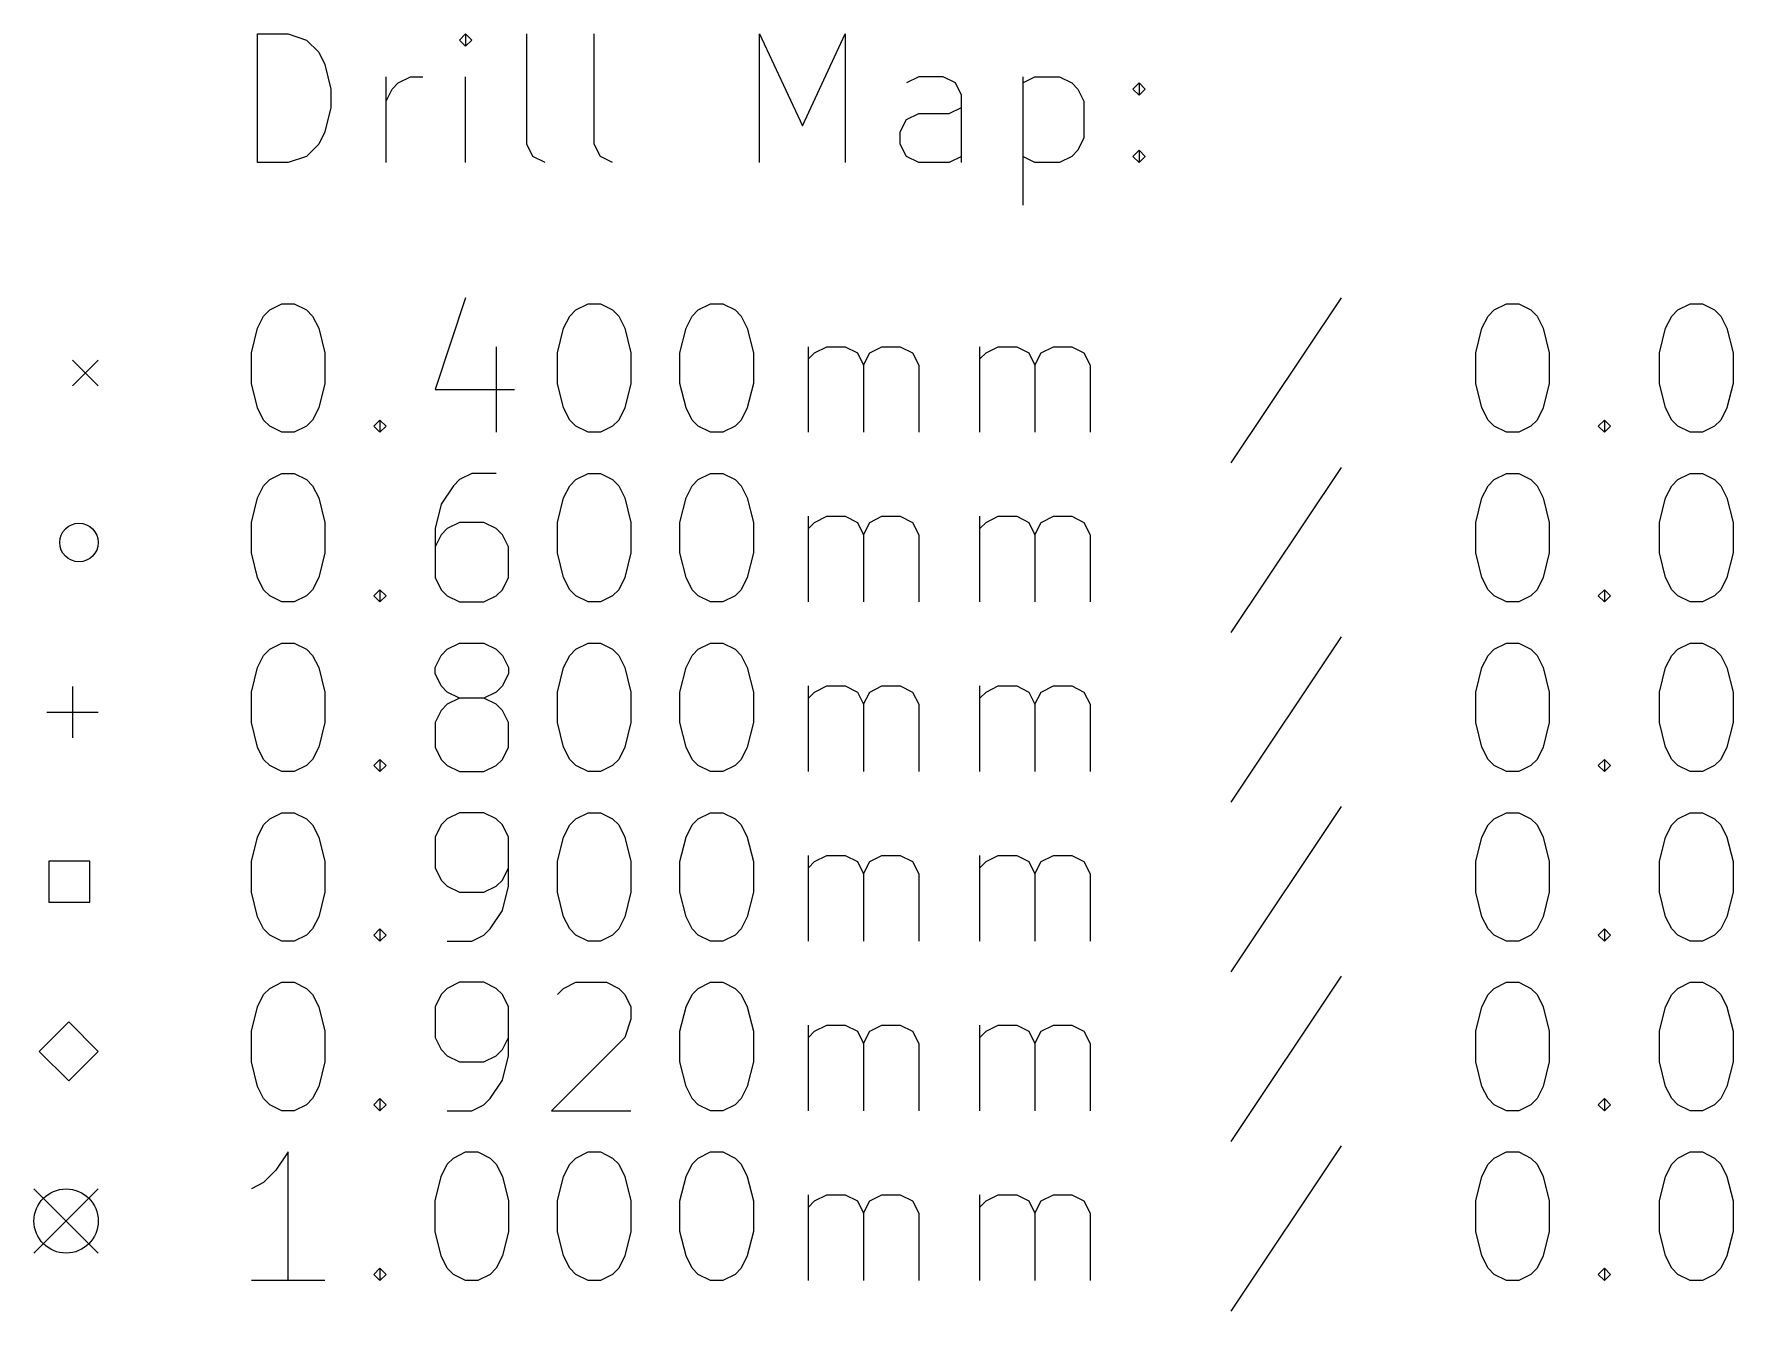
# Model space of a CAD drawing. Extents: x 92 to 190, y -138 to -18.
# Drawn here: x 92.87 to 119.3, y -117.55 to -97.68 of the extents above; entities that cross this region are included whole.
import ezdxf

# ---------------------------------------------------------------- set-up
doc = ezdxf.new("R2010")
doc.units = 0
doc.layers.add('BLACK', color=7, linetype='CONTINUOUS')

msp = doc.modelspace()

# ---------------------------------------------------------------- linework, layer by layer
at = {"layer": 'BLACK', "linetype": 'CONTINUOUS'}
for p, q in [((96.3462, -99.6752), (96.3462, -97.6752)), ((96.3462, -97.6752), (96.8224, -97.6752)), ((96.8224, -97.6752), (97.1081, -97.7705)), ((97.1081, -97.7705), (97.2986, -97.961)), ((99.5843, -97.6752), (99.489, -97.7705)), ((99.489, -97.7705), (99.5843, -97.8657)), ((99.6795, -97.7705), (99.5843, -97.6752)), ((99.5843, -97.6752), (99.5843, -97.8657)), ((99.5843, -97.8657), (99.6795, -97.7705)), ((100.537, -99.3895), (100.537, -97.6752)), ((101.584, -99.3895), (101.584, -97.6752)), ((104.156, -99.6752), (104.156, -97.6752)), ((104.156, -97.6752), (104.822, -99.1038)), ((104.822, -99.1038), (105.489, -97.6752)), ((105.489, -97.6752), (105.489, -99.6752)), ((97.2986, -97.961), (97.3938, -98.1514)), ((97.3938, -98.1514), (97.489, -98.5324)), ((97.489, -98.5324), (97.489, -98.8181)), ((98.3462, -99.6752), (98.3462, -98.3419)), ((98.3462, -98.7229), (98.4414, -98.5324)), ((98.4414, -98.5324), (98.5367, -98.4371)), ((98.5367, -98.4371), (98.7271, -98.3419)), ((98.7271, -98.3419), (98.9176, -98.3419)), ((99.5843, -99.6752), (99.5843, -98.3419)), ((106.632, -98.3419), (106.441, -98.4371)), ((107.013, -98.3419), (106.632, -98.3419)), ((107.203, -98.4371), (107.013, -98.3419)), ((107.299, -98.6276), (107.203, -98.4371)), ((108.251, -98.3419), (108.251, -100.342)), ((108.251, -98.4371), (108.441, -98.3419)), ((108.441, -98.3419), (108.822, -98.3419)), ((108.822, -98.3419), (109.013, -98.4371)), ((109.013, -98.4371), (109.108, -98.5324)), ((109.108, -98.5324), (109.203, -98.7229)), ((109.965, -98.5324), (110.06, -98.4371)), ((110.06, -98.6276), (109.965, -98.5324)), ((110.06, -98.4371), (110.156, -98.5324)), ((110.06, -98.4371), (110.06, -98.6276)), ((110.156, -98.5324), (110.06, -98.6276)), ((97.489, -98.8181), (97.3938, -99.199)), ((107.108, -98.9133), (107.299, -98.8181)), ((107.299, -99.6752), (107.299, -98.6276)), ((109.203, -98.7229), (109.203, -99.2943)), ((106.346, -99.199), (106.441, -99.0086)), ((106.441, -99.0086), (106.632, -98.9133)), ((106.632, -98.9133), (107.108, -98.9133)), ((97.3938, -99.199), (97.2986, -99.3895)), ((106.346, -99.3895), (106.346, -99.199)), ((109.203, -99.2943), (109.108, -99.4848)), ((97.1081, -99.58), (96.8224, -99.6752)), ((97.2986, -99.3895), (97.1081, -99.58)), ((100.632, -99.58), (100.537, -99.3895)), ((100.822, -99.6752), (100.632, -99.58)), ((101.68, -99.58), (101.584, -99.3895)), ((101.87, -99.6752), (101.68, -99.58)), ((106.441, -99.58), (106.346, -99.3895)), ((106.632, -99.6752), (106.441, -99.58)), ((107.299, -99.58), (107.108, -99.6752)), ((108.441, -99.6752), (108.251, -99.58)), ((109.013, -99.58), (108.822, -99.6752)), ((109.108, -99.4848), (109.013, -99.58)), ((109.965, -99.58), (110.06, -99.4848)), ((110.06, -99.6752), (109.965, -99.58)), ((110.06, -99.4848), (110.156, -99.58)), ((110.06, -99.4848), (110.06, -99.6752)), ((110.156, -99.58), (110.06, -99.6752)), ((96.8224, -99.6752), (96.3462, -99.6752)), ((107.108, -99.6752), (106.632, -99.6752)), ((108.822, -99.6752), (108.441, -99.6752)), ((96.4414, -102.066), (96.5367, -101.97)), ((96.5367, -101.97), (96.7271, -101.875)), ((96.7271, -101.875), (96.9176, -101.875)), ((96.9176, -101.875), (97.1081, -101.97)), ((97.1081, -101.97), (97.2033, -102.066)), ((99.5843, -101.78), (99.1081, -103.209)), ((101.203, -102.066), (101.299, -101.97)), ((101.299, -101.97), (101.489, -101.875)), ((101.489, -101.875), (101.68, -101.875)), ((101.68, -101.875), (101.87, -101.97)), ((101.87, -101.97), (101.965, -102.066)), ((103.108, -102.066), (103.203, -101.97)), ((103.203, -101.97), (103.394, -101.875)), ((103.394, -101.875), (103.584, -101.875)), ((103.584, -101.875), (103.775, -101.97)), ((103.775, -101.97), (103.87, -102.066)), ((113.203, -101.78), (111.489, -104.351)), ((115.489, -102.066), (115.584, -101.97)), ((115.584, -101.97), (115.775, -101.875)), ((115.775, -101.875), (115.965, -101.875)), ((115.965, -101.875), (116.156, -101.97)), ((116.156, -101.97), (116.251, -102.066)), ((118.346, -102.066), (118.441, -101.97)), ((118.441, -101.97), (118.632, -101.875)), ((118.632, -101.875), (118.822, -101.875)), ((118.822, -101.875), (119.013, -101.97)), ((119.013, -101.97), (119.108, -102.066)), ((96.251, -102.637), (96.3462, -102.256)), ((96.3462, -102.256), (96.4414, -102.066)), ((97.2033, -102.066), (97.2986, -102.256)), ((97.2986, -102.256), (97.3938, -102.637)), ((101.013, -102.637), (101.108, -102.256)), ((101.108, -102.256), (101.203, -102.066)), ((101.965, -102.066), (102.06, -102.256)), ((102.06, -102.256), (102.156, -102.637)), ((102.918, -102.637), (103.013, -102.256)), ((103.013, -102.256), (103.108, -102.066)), ((103.87, -102.066), (103.965, -102.256)), ((103.965, -102.256), (104.06, -102.637)), ((115.299, -102.637), (115.394, -102.256)), ((115.394, -102.256), (115.489, -102.066)), ((116.251, -102.066), (116.346, -102.256)), ((116.346, -102.256), (116.441, -102.637)), ((118.156, -102.637), (118.251, -102.256)), ((118.251, -102.256), (118.346, -102.066)), ((119.108, -102.066), (119.203, -102.256)), ((119.203, -102.256), (119.299, -102.637)), ((100.06, -102.542), (100.06, -103.875)), ((104.918, -103.875), (104.918, -102.542)), ((105.013, -102.637), (105.203, -102.542)), ((105.203, -102.542), (105.489, -102.542)), ((105.489, -102.542), (105.68, -102.637)), ((105.87, -102.637), (106.06, -102.542)), ((106.06, -102.542), (106.346, -102.542)), ((106.346, -102.542), (106.537, -102.637)), ((107.584, -103.875), (107.584, -102.542)), ((107.68, -102.637), (107.87, -102.542)), ((107.87, -102.542), (108.156, -102.542)), ((108.156, -102.542), (108.346, -102.637)), ((108.537, -102.637), (108.727, -102.542)), ((108.727, -102.542), (109.013, -102.542)), ((109.013, -102.542), (109.203, -102.637)), ((93.47, -102.75), (93.87, -103.15)), ((93.87, -102.75), (93.47, -103.15)), ((96.251, -103.113), (96.251, -102.637)), ((97.3938, -102.637), (97.3938, -103.113)), ((101.013, -103.113), (101.013, -102.637)), ((102.156, -102.637), (102.156, -103.113)), ((102.918, -103.113), (102.918, -102.637)), ((104.06, -102.637), (104.06, -103.113)), ((104.918, -102.732), (105.013, -102.637)), ((105.68, -102.637), (105.775, -102.828)), ((105.775, -102.828), (105.87, -102.637)), ((106.537, -102.637), (106.632, -102.828)), ((107.584, -102.732), (107.68, -102.637)), ((108.346, -102.637), (108.441, -102.828)), ((108.441, -102.828), (108.537, -102.637)), ((109.203, -102.637), (109.299, -102.828)), ((115.299, -103.113), (115.299, -102.637)), ((116.441, -102.637), (116.441, -103.113)), ((118.156, -103.113), (118.156, -102.637)), ((119.299, -102.637), (119.299, -103.113)), ((105.775, -102.828), (105.775, -103.875)), ((106.632, -102.828), (106.632, -103.875)), ((108.441, -102.828), (108.441, -103.875)), ((109.299, -102.828), (109.299, -103.875)), ((96.3462, -103.494), (96.251, -103.113)), ((97.3938, -103.113), (97.2986, -103.494)), ((99.1081, -103.209), (100.346, -103.209)), ((101.108, -103.494), (101.013, -103.113)), ((102.156, -103.113), (102.06, -103.494)), ((103.013, -103.494), (102.918, -103.113)), ((104.06, -103.113), (103.965, -103.494)), ((115.394, -103.494), (115.299, -103.113)), ((116.441, -103.113), (116.346, -103.494)), ((118.251, -103.494), (118.156, -103.113)), ((119.299, -103.113), (119.203, -103.494)), ((96.4414, -103.685), (96.3462, -103.494)), ((97.2986, -103.494), (97.2033, -103.685)), ((101.203, -103.685), (101.108, -103.494)), ((102.06, -103.494), (101.965, -103.685)), ((103.108, -103.685), (103.013, -103.494)), ((103.965, -103.494), (103.87, -103.685)), ((115.489, -103.685), (115.394, -103.494)), ((116.346, -103.494), (116.251, -103.685)), ((118.346, -103.685), (118.251, -103.494)), ((119.203, -103.494), (119.108, -103.685)), ((96.5367, -103.78), (96.4414, -103.685)), ((96.7271, -103.875), (96.5367, -103.78)), ((97.1081, -103.78), (96.9176, -103.875)), ((97.2033, -103.685), (97.1081, -103.78)), ((98.1557, -103.78), (98.251, -103.685)), ((98.251, -103.875), (98.1557, -103.78)), ((98.251, -103.685), (98.3462, -103.78)), ((98.251, -103.685), (98.251, -103.875)), ((98.3462, -103.78), (98.251, -103.875)), ((101.299, -103.78), (101.203, -103.685)), ((101.489, -103.875), (101.299, -103.78)), ((101.87, -103.78), (101.68, -103.875)), ((101.965, -103.685), (101.87, -103.78)), ((103.203, -103.78), (103.108, -103.685)), ((103.394, -103.875), (103.203, -103.78)), ((103.775, -103.78), (103.584, -103.875)), ((103.87, -103.685), (103.775, -103.78)), ((115.584, -103.78), (115.489, -103.685)), ((115.775, -103.875), (115.584, -103.78)), ((116.156, -103.78), (115.965, -103.875)), ((116.251, -103.685), (116.156, -103.78)), ((117.203, -103.78), (117.299, -103.685)), ((117.299, -103.875), (117.203, -103.78)), ((117.299, -103.685), (117.394, -103.78)), ((117.299, -103.685), (117.299, -103.875)), ((117.394, -103.78), (117.299, -103.875)), ((118.441, -103.78), (118.346, -103.685)), ((118.632, -103.875), (118.441, -103.78)), ((119.013, -103.78), (118.822, -103.875)), ((119.108, -103.685), (119.013, -103.78)), ((96.9176, -103.875), (96.7271, -103.875)), ((101.68, -103.875), (101.489, -103.875)), ((103.584, -103.875), (103.394, -103.875)), ((115.965, -103.875), (115.775, -103.875)), ((118.822, -103.875), (118.632, -103.875)), ((96.4414, -104.706), (96.5367, -104.61)), ((96.5367, -104.61), (96.7271, -104.515)), ((96.7271, -104.515), (96.9176, -104.515)), ((96.9176, -104.515), (97.1081, -104.61)), ((97.1081, -104.61), (97.2033, -104.706)), ((99.489, -104.61), (99.3938, -104.706)), ((99.6795, -104.515), (99.489, -104.61)), ((100.06, -104.515), (99.6795, -104.515)), ((101.203, -104.706), (101.299, -104.61)), ((101.299, -104.61), (101.489, -104.515)), ((101.489, -104.515), (101.68, -104.515)), ((101.68, -104.515), (101.87, -104.61)), ((101.87, -104.61), (101.965, -104.706)), ((103.108, -104.706), (103.203, -104.61)), ((103.203, -104.61), (103.394, -104.515)), ((103.394, -104.515), (103.584, -104.515)), ((103.584, -104.515), (103.775, -104.61)), ((103.775, -104.61), (103.87, -104.706)), ((113.203, -104.42), (111.489, -106.991)), ((115.489, -104.706), (115.584, -104.61)), ((115.584, -104.61), (115.775, -104.515)), ((115.775, -104.515), (115.965, -104.515)), ((115.965, -104.515), (116.156, -104.61)), ((116.156, -104.61), (116.251, -104.706)), ((118.346, -104.706), (118.441, -104.61)), ((118.441, -104.61), (118.632, -104.515)), ((118.632, -104.515), (118.822, -104.515)), ((118.822, -104.515), (119.013, -104.61)), ((119.013, -104.61), (119.108, -104.706)), ((96.251, -105.277), (96.3462, -104.896)), ((96.3462, -104.896), (96.4414, -104.706)), ((97.2033, -104.706), (97.2986, -104.896)), ((97.2986, -104.896), (97.3938, -105.277)), ((99.3938, -104.706), (99.2033, -104.991)), ((101.013, -105.277), (101.108, -104.896)), ((101.108, -104.896), (101.203, -104.706)), ((101.965, -104.706), (102.06, -104.896)), ((102.06, -104.896), (102.156, -105.277)), ((102.918, -105.277), (103.013, -104.896)), ((103.013, -104.896), (103.108, -104.706)), ((103.87, -104.706), (103.965, -104.896)), ((103.965, -104.896), (104.06, -105.277)), ((115.299, -105.277), (115.394, -104.896)), ((115.394, -104.896), (115.489, -104.706)), ((116.251, -104.706), (116.346, -104.896)), ((116.346, -104.896), (116.441, -105.277)), ((118.156, -105.277), (118.251, -104.896)), ((118.251, -104.896), (118.346, -104.706)), ((119.108, -104.706), (119.203, -104.896)), ((119.203, -104.896), (119.299, -105.277)), ((99.2033, -104.991), (99.1081, -105.372)), ((104.918, -106.515), (104.918, -105.182)), ((105.013, -105.277), (105.203, -105.182)), ((105.203, -105.182), (105.489, -105.182)), ((105.489, -105.182), (105.68, -105.277)), ((105.87, -105.277), (106.06, -105.182)), ((106.06, -105.182), (106.346, -105.182)), ((106.346, -105.182), (106.537, -105.277)), ((107.584, -106.515), (107.584, -105.182)), ((107.68, -105.277), (107.87, -105.182)), ((107.87, -105.182), (108.156, -105.182)), ((108.156, -105.182), (108.346, -105.277)), ((108.537, -105.277), (108.727, -105.182)), ((108.727, -105.182), (109.013, -105.182)), ((109.013, -105.182), (109.203, -105.277)), ((96.251, -105.753), (96.251, -105.277)), ((97.3938, -105.277), (97.3938, -105.753)), ((99.1081, -105.372), (99.1081, -106.134)), ((99.2986, -105.372), (99.2033, -105.468)), ((99.489, -105.277), (99.2986, -105.372)), ((99.87, -105.277), (99.489, -105.277)), ((100.06, -105.372), (99.87, -105.277)), ((100.156, -105.468), (100.06, -105.372)), ((101.013, -105.753), (101.013, -105.277)), ((102.156, -105.277), (102.156, -105.753)), ((102.918, -105.753), (102.918, -105.277)), ((104.06, -105.277), (104.06, -105.753)), ((104.918, -105.372), (105.013, -105.277)), ((105.68, -105.277), (105.775, -105.468)), ((105.775, -105.468), (105.87, -105.277)), ((106.537, -105.277), (106.632, -105.468)), ((107.584, -105.372), (107.68, -105.277)), ((108.346, -105.277), (108.441, -105.468)), ((108.441, -105.468), (108.537, -105.277)), ((109.203, -105.277), (109.299, -105.468)), ((115.299, -105.753), (115.299, -105.277)), ((116.441, -105.277), (116.441, -105.753)), ((118.156, -105.753), (118.156, -105.277)), ((119.299, -105.277), (119.299, -105.753)), ((99.2033, -105.468), (99.1081, -105.658)), ((100.251, -105.658), (100.156, -105.468)), ((100.251, -106.134), (100.251, -105.658)), ((105.775, -105.468), (105.775, -106.515)), ((106.632, -105.468), (106.632, -106.515)), ((108.441, -105.468), (108.441, -106.515)), ((109.299, -105.468), (109.299, -106.515)), ((96.3462, -106.134), (96.251, -105.753)), ((97.3938, -105.753), (97.2986, -106.134)), ((101.108, -106.134), (101.013, -105.753)), ((102.156, -105.753), (102.06, -106.134)), ((103.013, -106.134), (102.918, -105.753)), ((104.06, -105.753), (103.965, -106.134)), ((115.394, -106.134), (115.299, -105.753)), ((116.441, -105.753), (116.346, -106.134)), ((118.251, -106.134), (118.156, -105.753)), ((119.299, -105.753), (119.203, -106.134)), ((96.4414, -106.325), (96.3462, -106.134)), ((97.2986, -106.134), (97.2033, -106.325)), ((99.1081, -106.134), (99.2033, -106.325)), ((100.156, -106.325), (100.251, -106.134)), ((101.203, -106.325), (101.108, -106.134)), ((102.06, -106.134), (101.965, -106.325)), ((103.108, -106.325), (103.013, -106.134)), ((103.965, -106.134), (103.87, -106.325)), ((115.489, -106.325), (115.394, -106.134)), ((116.346, -106.134), (116.251, -106.325)), ((118.346, -106.325), (118.251, -106.134)), ((119.203, -106.134), (119.108, -106.325)), ((96.5367, -106.42), (96.4414, -106.325)), ((96.7271, -106.515), (96.5367, -106.42)), ((97.1081, -106.42), (96.9176, -106.515)), ((97.2033, -106.325), (97.1081, -106.42)), ((98.1557, -106.42), (98.251, -106.325)), ((98.251, -106.515), (98.1557, -106.42)), ((98.251, -106.325), (98.3462, -106.42)), ((98.251, -106.325), (98.251, -106.515)), ((98.3462, -106.42), (98.251, -106.515)), ((99.2033, -106.325), (99.2986, -106.42)), ((99.2986, -106.42), (99.489, -106.515)), ((99.87, -106.515), (100.06, -106.42)), ((100.06, -106.42), (100.156, -106.325)), ((101.299, -106.42), (101.203, -106.325)), ((101.489, -106.515), (101.299, -106.42)), ((101.87, -106.42), (101.68, -106.515)), ((101.965, -106.325), (101.87, -106.42)), ((103.203, -106.42), (103.108, -106.325)), ((103.394, -106.515), (103.203, -106.42)), ((103.775, -106.42), (103.584, -106.515)), ((103.87, -106.325), (103.775, -106.42)), ((115.584, -106.42), (115.489, -106.325)), ((115.775, -106.515), (115.584, -106.42)), ((116.156, -106.42), (115.965, -106.515)), ((116.251, -106.325), (116.156, -106.42)), ((117.203, -106.42), (117.299, -106.325)), ((117.299, -106.515), (117.203, -106.42)), ((117.299, -106.325), (117.394, -106.42)), ((117.299, -106.325), (117.299, -106.515)), ((117.394, -106.42), (117.299, -106.515)), ((118.441, -106.42), (118.346, -106.325)), ((118.632, -106.515), (118.441, -106.42)), ((119.013, -106.42), (118.822, -106.515)), ((119.108, -106.325), (119.013, -106.42)), ((96.9176, -106.515), (96.7271, -106.515)), ((99.489, -106.515), (99.87, -106.515)), ((101.68, -106.515), (101.489, -106.515)), ((103.584, -106.515), (103.394, -106.515)), ((115.965, -106.515), (115.775, -106.515)), ((118.822, -106.515), (118.632, -106.515)), ((96.4414, -107.346), (96.5367, -107.25)), ((96.5367, -107.25), (96.7271, -107.155)), ((96.7271, -107.155), (96.9176, -107.155)), ((96.9176, -107.155), (97.1081, -107.25)), ((97.1081, -107.25), (97.2033, -107.346)), ((99.2033, -107.346), (99.2986, -107.25)), ((99.2986, -107.25), (99.489, -107.155)), ((99.489, -107.155), (99.87, -107.155)), ((99.87, -107.155), (100.06, -107.25)), ((100.06, -107.25), (100.156, -107.346)), ((101.203, -107.346), (101.299, -107.25)), ((101.299, -107.25), (101.489, -107.155)), ((101.489, -107.155), (101.68, -107.155)), ((101.68, -107.155), (101.87, -107.25)), ((101.87, -107.25), (101.965, -107.346)), ((103.108, -107.346), (103.203, -107.25)), ((103.203, -107.25), (103.394, -107.155)), ((103.394, -107.155), (103.584, -107.155)), ((103.584, -107.155), (103.775, -107.25)), ((103.775, -107.25), (103.87, -107.346)), ((113.203, -107.06), (111.489, -109.631)), ((115.489, -107.346), (115.584, -107.25)), ((115.584, -107.25), (115.775, -107.155)), ((115.775, -107.155), (115.965, -107.155)), ((115.965, -107.155), (116.156, -107.25)), ((116.156, -107.25), (116.251, -107.346)), ((118.346, -107.346), (118.441, -107.25)), ((118.441, -107.25), (118.632, -107.155)), ((118.632, -107.155), (118.822, -107.155)), ((118.822, -107.155), (119.013, -107.25)), ((119.013, -107.25), (119.108, -107.346)), ((96.251, -107.917), (96.3462, -107.536)), ((96.3462, -107.536), (96.4414, -107.346)), ((97.2033, -107.346), (97.2986, -107.536)), ((97.2986, -107.536), (97.3938, -107.917)), ((99.1081, -107.536), (99.2033, -107.346)), ((99.1081, -107.631), (99.1081, -107.536)), ((100.156, -107.346), (100.251, -107.536)), ((100.251, -107.536), (100.251, -107.631)), ((101.013, -107.917), (101.108, -107.536)), ((101.108, -107.536), (101.203, -107.346)), ((101.965, -107.346), (102.06, -107.536)), ((102.06, -107.536), (102.156, -107.917)), ((102.918, -107.917), (103.013, -107.536)), ((103.013, -107.536), (103.108, -107.346)), ((103.87, -107.346), (103.965, -107.536)), ((103.965, -107.536), (104.06, -107.917)), ((115.299, -107.917), (115.394, -107.536)), ((115.394, -107.536), (115.489, -107.346)), ((116.251, -107.346), (116.346, -107.536)), ((116.346, -107.536), (116.441, -107.917)), ((118.156, -107.917), (118.251, -107.536)), ((118.251, -107.536), (118.346, -107.346)), ((119.108, -107.346), (119.203, -107.536)), ((119.203, -107.536), (119.299, -107.917)), ((93.47, -107.83), (93.47, -108.63)), ((99.2033, -107.822), (99.1081, -107.631)), ((99.2986, -107.917), (99.2033, -107.822)), ((100.156, -107.822), (100.06, -107.917)), ((100.251, -107.631), (100.156, -107.822)), ((104.918, -109.155), (104.918, -107.822)), ((105.013, -107.917), (105.203, -107.822)), ((105.203, -107.822), (105.489, -107.822)), ((105.489, -107.822), (105.68, -107.917)), ((105.87, -107.917), (106.06, -107.822)), ((106.06, -107.822), (106.346, -107.822)), ((106.346, -107.822), (106.537, -107.917)), ((107.584, -109.155), (107.584, -107.822)), ((107.68, -107.917), (107.87, -107.822)), ((107.87, -107.822), (108.156, -107.822)), ((108.156, -107.822), (108.346, -107.917)), ((108.537, -107.917), (108.727, -107.822)), ((108.727, -107.822), (109.013, -107.822)), ((109.013, -107.822), (109.203, -107.917)), ((96.251, -108.393), (96.251, -107.917)), ((97.3938, -107.917), (97.3938, -108.393)), ((99.489, -108.012), (99.2986, -107.917)), ((99.489, -108.012), (99.2986, -108.108)), ((99.87, -108.012), (99.489, -108.012)), ((100.06, -107.917), (99.87, -108.012)), ((100.06, -108.108), (99.87, -108.012)), ((101.013, -108.393), (101.013, -107.917)), ((102.156, -107.917), (102.156, -108.393)), ((102.918, -108.393), (102.918, -107.917)), ((104.06, -107.917), (104.06, -108.393)), ((104.918, -108.012), (105.013, -107.917)), ((105.68, -107.917), (105.775, -108.108)), ((105.775, -108.108), (105.87, -107.917)), ((106.537, -107.917), (106.632, -108.108)), ((107.584, -108.012), (107.68, -107.917)), ((108.346, -107.917), (108.441, -108.108)), ((108.441, -108.108), (108.537, -107.917)), ((109.203, -107.917), (109.299, -108.108)), ((115.299, -108.393), (115.299, -107.917)), ((116.441, -107.917), (116.441, -108.393)), ((118.156, -108.393), (118.156, -107.917)), ((119.299, -107.917), (119.299, -108.393)), ((93.07, -108.23), (93.87, -108.23)), ((99.2033, -108.203), (99.1081, -108.393)), ((99.2986, -108.108), (99.2033, -108.203)), ((100.156, -108.203), (100.06, -108.108)), ((100.251, -108.393), (100.156, -108.203)), ((105.775, -108.108), (105.775, -109.155)), ((106.632, -108.108), (106.632, -109.155)), ((108.441, -108.108), (108.441, -109.155)), ((109.299, -108.108), (109.299, -109.155)), ((96.3462, -108.774), (96.251, -108.393)), ((97.3938, -108.393), (97.2986, -108.774)), ((99.1081, -108.393), (99.1081, -108.774)), ((100.251, -108.774), (100.251, -108.393)), ((101.108, -108.774), (101.013, -108.393)), ((102.156, -108.393), (102.06, -108.774)), ((103.013, -108.774), (102.918, -108.393)), ((104.06, -108.393), (103.965, -108.774)), ((115.394, -108.774), (115.299, -108.393)), ((116.441, -108.393), (116.346, -108.774)), ((118.251, -108.774), (118.156, -108.393)), ((119.299, -108.393), (119.203, -108.774)), ((96.4414, -108.965), (96.3462, -108.774)), ((97.2986, -108.774), (97.2033, -108.965)), ((99.1081, -108.774), (99.2033, -108.965)), ((100.156, -108.965), (100.251, -108.774)), ((101.203, -108.965), (101.108, -108.774)), ((102.06, -108.774), (101.965, -108.965)), ((103.108, -108.965), (103.013, -108.774)), ((103.965, -108.774), (103.87, -108.965)), ((115.489, -108.965), (115.394, -108.774)), ((116.346, -108.774), (116.251, -108.965)), ((118.346, -108.965), (118.251, -108.774)), ((119.203, -108.774), (119.108, -108.965)), ((96.5367, -109.06), (96.4414, -108.965)), ((96.7271, -109.155), (96.5367, -109.06)), ((97.1081, -109.06), (96.9176, -109.155)), ((97.2033, -108.965), (97.1081, -109.06)), ((98.1557, -109.06), (98.251, -108.965)), ((98.251, -109.155), (98.1557, -109.06)), ((98.251, -108.965), (98.3462, -109.06)), ((98.251, -108.965), (98.251, -109.155)), ((98.3462, -109.06), (98.251, -109.155)), ((99.2033, -108.965), (99.2986, -109.06)), ((99.2986, -109.06), (99.489, -109.155)), ((99.87, -109.155), (100.06, -109.06)), ((100.06, -109.06), (100.156, -108.965)), ((101.299, -109.06), (101.203, -108.965)), ((101.489, -109.155), (101.299, -109.06)), ((101.87, -109.06), (101.68, -109.155)), ((101.965, -108.965), (101.87, -109.06)), ((103.203, -109.06), (103.108, -108.965)), ((103.394, -109.155), (103.203, -109.06)), ((103.775, -109.06), (103.584, -109.155)), ((103.87, -108.965), (103.775, -109.06)), ((115.584, -109.06), (115.489, -108.965)), ((115.775, -109.155), (115.584, -109.06)), ((116.156, -109.06), (115.965, -109.155)), ((116.251, -108.965), (116.156, -109.06)), ((117.203, -109.06), (117.299, -108.965)), ((117.299, -109.155), (117.203, -109.06)), ((117.299, -108.965), (117.394, -109.06)), ((117.299, -108.965), (117.299, -109.155)), ((117.394, -109.06), (117.299, -109.155)), ((118.441, -109.06), (118.346, -108.965)), ((118.632, -109.155), (118.441, -109.06)), ((119.013, -109.06), (118.822, -109.155)), ((119.108, -108.965), (119.013, -109.06)), ((96.9176, -109.155), (96.7271, -109.155)), ((99.489, -109.155), (99.87, -109.155)), ((101.68, -109.155), (101.489, -109.155)), ((103.584, -109.155), (103.394, -109.155)), ((115.965, -109.155), (115.775, -109.155)), ((118.822, -109.155), (118.632, -109.155)), ((96.4414, -109.986), (96.5367, -109.89)), ((96.5367, -109.89), (96.7271, -109.795)), ((96.7271, -109.795), (96.9176, -109.795)), ((96.9176, -109.795), (97.1081, -109.89)), ((97.1081, -109.89), (97.2033, -109.986)), ((99.2986, -109.89), (99.2033, -109.986)), ((99.489, -109.795), (99.2986, -109.89)), ((99.87, -109.795), (99.489, -109.795)), ((100.06, -109.89), (99.87, -109.795)), ((100.156, -109.986), (100.06, -109.89)), ((101.203, -109.986), (101.299, -109.89)), ((101.299, -109.89), (101.489, -109.795)), ((101.489, -109.795), (101.68, -109.795)), ((101.68, -109.795), (101.87, -109.89)), ((101.87, -109.89), (101.965, -109.986)), ((103.108, -109.986), (103.203, -109.89)), ((103.203, -109.89), (103.394, -109.795)), ((103.394, -109.795), (103.584, -109.795)), ((103.584, -109.795), (103.775, -109.89)), ((103.775, -109.89), (103.87, -109.986)), ((113.203, -109.7), (111.489, -112.271)), ((115.489, -109.986), (115.584, -109.89)), ((115.584, -109.89), (115.775, -109.795)), ((115.775, -109.795), (115.965, -109.795)), ((115.965, -109.795), (116.156, -109.89)), ((116.156, -109.89), (116.251, -109.986)), ((118.346, -109.986), (118.441, -109.89)), ((118.441, -109.89), (118.632, -109.795)), ((118.632, -109.795), (118.822, -109.795)), ((118.822, -109.795), (119.013, -109.89)), ((119.013, -109.89), (119.108, -109.986)), ((96.251, -110.557), (96.3462, -110.176)), ((96.3462, -110.176), (96.4414, -109.986)), ((97.2033, -109.986), (97.2986, -110.176)), ((97.2986, -110.176), (97.3938, -110.557)), ((99.2033, -109.986), (99.1081, -110.176)), ((99.1081, -110.176), (99.1081, -110.652)), ((100.251, -110.176), (100.156, -109.986)), ((100.251, -110.938), (100.251, -110.176)), ((101.013, -110.557), (101.108, -110.176)), ((101.108, -110.176), (101.203, -109.986)), ((101.965, -109.986), (102.06, -110.176)), ((102.06, -110.176), (102.156, -110.557)), ((102.918, -110.557), (103.013, -110.176)), ((103.013, -110.176), (103.108, -109.986)), ((103.87, -109.986), (103.965, -110.176)), ((103.965, -110.176), (104.06, -110.557)), ((115.299, -110.557), (115.394, -110.176)), ((115.394, -110.176), (115.489, -109.986)), ((116.251, -109.986), (116.346, -110.176)), ((116.346, -110.176), (116.441, -110.557)), ((118.156, -110.557), (118.251, -110.176)), ((118.251, -110.176), (118.346, -109.986)), ((119.108, -109.986), (119.203, -110.176)), ((119.203, -110.176), (119.299, -110.557)), ((104.918, -111.795), (104.918, -110.462)), ((105.013, -110.557), (105.203, -110.462)), ((105.203, -110.462), (105.489, -110.462)), ((105.489, -110.462), (105.68, -110.557)), ((105.87, -110.557), (106.06, -110.462)), ((106.06, -110.462), (106.346, -110.462)), ((106.346, -110.462), (106.537, -110.557)), ((107.584, -111.795), (107.584, -110.462)), ((107.68, -110.557), (107.87, -110.462)), ((107.87, -110.462), (108.156, -110.462)), ((108.156, -110.462), (108.346, -110.557)), ((108.537, -110.557), (108.727, -110.462)), ((108.727, -110.462), (109.013, -110.462)), ((109.013, -110.462), (109.203, -110.557)), ((93.7382, -110.552), (93.1018, -110.552)), ((93.1018, -110.552), (93.1018, -111.188)), ((93.7382, -111.188), (93.7382, -110.552)), ((96.251, -111.033), (96.251, -110.557)), ((97.3938, -110.557), (97.3938, -111.033)), ((99.1081, -110.652), (99.2033, -110.843)), ((100.156, -110.843), (100.251, -110.652)), ((101.013, -111.033), (101.013, -110.557)), ((102.156, -110.557), (102.156, -111.033)), ((102.918, -111.033), (102.918, -110.557)), ((104.06, -110.557), (104.06, -111.033)), ((104.918, -110.652), (105.013, -110.557)), ((105.68, -110.557), (105.775, -110.748)), ((105.775, -110.748), (105.87, -110.557)), ((106.537, -110.557), (106.632, -110.748)), ((107.584, -110.652), (107.68, -110.557)), ((108.346, -110.557), (108.441, -110.748)), ((108.441, -110.748), (108.537, -110.557)), ((109.203, -110.557), (109.299, -110.748)), ((115.299, -111.033), (115.299, -110.557)), ((116.441, -110.557), (116.441, -111.033)), ((118.156, -111.033), (118.156, -110.557)), ((119.299, -110.557), (119.299, -111.033)), ((99.2033, -110.843), (99.2986, -110.938)), ((99.2986, -110.938), (99.489, -111.033)), ((99.87, -111.033), (100.06, -110.938)), ((100.06, -110.938), (100.156, -110.843)), ((100.156, -111.319), (100.251, -110.938)), ((105.775, -110.748), (105.775, -111.795)), ((106.632, -110.748), (106.632, -111.795)), ((108.441, -110.748), (108.441, -111.795)), ((109.299, -110.748), (109.299, -111.795)), ((93.1018, -111.188), (93.7382, -111.188)), ((96.3462, -111.414), (96.251, -111.033)), ((97.3938, -111.033), (97.2986, -111.414)), ((99.489, -111.033), (99.87, -111.033)), ((101.108, -111.414), (101.013, -111.033)), ((102.156, -111.033), (102.06, -111.414)), ((103.013, -111.414), (102.918, -111.033)), ((104.06, -111.033), (103.965, -111.414)), ((115.394, -111.414), (115.299, -111.033)), ((116.441, -111.033), (116.346, -111.414)), ((118.251, -111.414), (118.156, -111.033)), ((119.299, -111.033), (119.203, -111.414)), ((96.4414, -111.605), (96.3462, -111.414)), ((97.2986, -111.414), (97.2033, -111.605)), ((99.9652, -111.605), (100.156, -111.319)), ((101.203, -111.605), (101.108, -111.414)), ((102.06, -111.414), (101.965, -111.605)), ((103.108, -111.605), (103.013, -111.414)), ((103.965, -111.414), (103.87, -111.605)), ((115.489, -111.605), (115.394, -111.414)), ((116.346, -111.414), (116.251, -111.605)), ((118.346, -111.605), (118.251, -111.414)), ((119.203, -111.414), (119.108, -111.605)), ((96.5367, -111.7), (96.4414, -111.605)), ((96.7271, -111.795), (96.5367, -111.7)), ((97.1081, -111.7), (96.9176, -111.795)), ((97.2033, -111.605), (97.1081, -111.7)), ((98.1557, -111.7), (98.251, -111.605)), ((98.251, -111.795), (98.1557, -111.7)), ((98.251, -111.605), (98.3462, -111.7)), ((98.251, -111.605), (98.251, -111.795)), ((98.3462, -111.7), (98.251, -111.795)), ((99.6795, -111.795), (99.87, -111.7)), ((99.87, -111.7), (99.9652, -111.605)), ((101.299, -111.7), (101.203, -111.605)), ((101.489, -111.795), (101.299, -111.7)), ((101.87, -111.7), (101.68, -111.795)), ((101.965, -111.605), (101.87, -111.7)), ((103.203, -111.7), (103.108, -111.605)), ((103.394, -111.795), (103.203, -111.7)), ((103.775, -111.7), (103.584, -111.795)), ((103.87, -111.605), (103.775, -111.7)), ((115.584, -111.7), (115.489, -111.605)), ((115.775, -111.795), (115.584, -111.7)), ((116.156, -111.7), (115.965, -111.795)), ((116.251, -111.605), (116.156, -111.7)), ((117.203, -111.7), (117.299, -111.605)), ((117.299, -111.795), (117.203, -111.7)), ((117.299, -111.605), (117.394, -111.7)), ((117.299, -111.605), (117.299, -111.795)), ((117.394, -111.7), (117.299, -111.795)), ((118.441, -111.7), (118.346, -111.605)), ((118.632, -111.795), (118.441, -111.7)), ((119.013, -111.7), (118.822, -111.795)), ((119.108, -111.605), (119.013, -111.7)), ((96.9176, -111.795), (96.7271, -111.795)), ((99.2986, -111.795), (99.6795, -111.795)), ((101.68, -111.795), (101.489, -111.795)), ((103.584, -111.795), (103.394, -111.795)), ((115.965, -111.795), (115.775, -111.795)), ((118.822, -111.795), (118.632, -111.795)), ((96.4414, -112.626), (96.5367, -112.53)), ((96.5367, -112.53), (96.7271, -112.435)), ((96.7271, -112.435), (96.9176, -112.435)), ((96.9176, -112.435), (97.1081, -112.53)), ((97.1081, -112.53), (97.2033, -112.626)), ((99.2986, -112.53), (99.2033, -112.626)), ((99.489, -112.435), (99.2986, -112.53)), ((99.87, -112.435), (99.489, -112.435)), ((100.06, -112.53), (99.87, -112.435)), ((100.156, -112.626), (100.06, -112.53)), ((101.013, -112.626), (101.108, -112.53)), ((101.108, -112.53), (101.299, -112.435)), ((101.299, -112.435), (101.775, -112.435)), ((101.775, -112.435), (101.965, -112.53)), ((101.965, -112.53), (102.06, -112.626)), ((103.108, -112.626), (103.203, -112.53)), ((103.203, -112.53), (103.394, -112.435)), ((103.394, -112.435), (103.584, -112.435)), ((103.584, -112.435), (103.775, -112.53)), ((103.775, -112.53), (103.87, -112.626)), ((113.203, -112.34), (111.489, -114.911)), ((115.489, -112.626), (115.584, -112.53)), ((115.584, -112.53), (115.775, -112.435)), ((115.775, -112.435), (115.965, -112.435)), ((115.965, -112.435), (116.156, -112.53)), ((116.156, -112.53), (116.251, -112.626)), ((118.346, -112.626), (118.441, -112.53)), ((118.441, -112.53), (118.632, -112.435)), ((118.632, -112.435), (118.822, -112.435)), ((118.822, -112.435), (119.013, -112.53)), ((119.013, -112.53), (119.108, -112.626)), ((96.251, -113.197), (96.3462, -112.816)), ((96.3462, -112.816), (96.4414, -112.626)), ((97.2033, -112.626), (97.2986, -112.816)), ((97.2986, -112.816), (97.3938, -113.197)), ((99.2033, -112.626), (99.1081, -112.816)), ((99.1081, -112.816), (99.1081, -113.292)), ((100.251, -112.816), (100.156, -112.626)), ((100.251, -113.578), (100.251, -112.816)), ((102.06, -112.626), (102.156, -112.816)), ((102.156, -112.816), (102.156, -113.007)), ((102.918, -113.197), (103.013, -112.816)), ((103.013, -112.816), (103.108, -112.626)), ((103.87, -112.626), (103.965, -112.816)), ((103.965, -112.816), (104.06, -113.197)), ((115.299, -113.197), (115.394, -112.816)), ((115.394, -112.816), (115.489, -112.626)), ((116.251, -112.626), (116.346, -112.816)), ((116.346, -112.816), (116.441, -113.197)), ((118.156, -113.197), (118.251, -112.816)), ((118.251, -112.816), (118.346, -112.626)), ((119.108, -112.626), (119.203, -112.816)), ((119.203, -112.816), (119.299, -113.197)), ((93.41, -113.05), (92.95, -113.51)), ((93.87, -113.51), (93.41, -113.05)), ((102.156, -113.007), (102.06, -113.292)), ((104.918, -114.435), (104.918, -113.102)), ((105.013, -113.197), (105.203, -113.102)), ((105.203, -113.102), (105.489, -113.102)), ((105.489, -113.102), (105.68, -113.197)), ((105.87, -113.197), (106.06, -113.102)), ((106.06, -113.102), (106.346, -113.102)), ((106.346, -113.102), (106.537, -113.197)), ((107.584, -114.435), (107.584, -113.102)), ((107.68, -113.197), (107.87, -113.102)), ((107.87, -113.102), (108.156, -113.102)), ((108.156, -113.102), (108.346, -113.197)), ((108.537, -113.197), (108.727, -113.102)), ((108.727, -113.102), (109.013, -113.102)), ((109.013, -113.102), (109.203, -113.197)), ((96.251, -113.673), (96.251, -113.197)), ((97.3938, -113.197), (97.3938, -113.673)), ((99.1081, -113.292), (99.2033, -113.483)), ((100.156, -113.483), (100.251, -113.292)), ((102.06, -113.292), (100.918, -114.435)), ((102.918, -113.673), (102.918, -113.197)), ((104.06, -113.197), (104.06, -113.673)), ((104.918, -113.292), (105.013, -113.197)), ((105.68, -113.197), (105.775, -113.388)), ((105.775, -113.388), (105.87, -113.197)), ((106.537, -113.197), (106.632, -113.388)), ((107.584, -113.292), (107.68, -113.197)), ((108.346, -113.197), (108.441, -113.388)), ((108.441, -113.388), (108.537, -113.197)), ((109.203, -113.197), (109.299, -113.388)), ((115.299, -113.673), (115.299, -113.197)), ((116.441, -113.197), (116.441, -113.673)), ((118.156, -113.673), (118.156, -113.197)), ((119.299, -113.197), (119.299, -113.673)), ((92.95, -113.51), (93.41, -113.97)), ((93.41, -113.97), (93.87, -113.51)), ((99.2033, -113.483), (99.2986, -113.578)), ((99.2986, -113.578), (99.489, -113.673)), ((99.87, -113.673), (100.06, -113.578)), ((100.06, -113.578), (100.156, -113.483)), ((100.156, -113.959), (100.251, -113.578)), ((105.775, -113.388), (105.775, -114.435)), ((106.632, -113.388), (106.632, -114.435)), ((108.441, -113.388), (108.441, -114.435)), ((109.299, -113.388), (109.299, -114.435)), ((96.3462, -114.054), (96.251, -113.673)), ((97.3938, -113.673), (97.2986, -114.054)), ((99.489, -113.673), (99.87, -113.673)), ((103.013, -114.054), (102.918, -113.673)), ((104.06, -113.673), (103.965, -114.054)), ((115.394, -114.054), (115.299, -113.673)), ((116.441, -113.673), (116.346, -114.054)), ((118.251, -114.054), (118.156, -113.673)), ((119.299, -113.673), (119.203, -114.054)), ((96.4414, -114.245), (96.3462, -114.054)), ((97.2986, -114.054), (97.2033, -114.245)), ((99.9652, -114.245), (100.156, -113.959)), ((103.108, -114.245), (103.013, -114.054)), ((103.965, -114.054), (103.87, -114.245)), ((115.489, -114.245), (115.394, -114.054)), ((116.346, -114.054), (116.251, -114.245)), ((118.346, -114.245), (118.251, -114.054)), ((119.203, -114.054), (119.108, -114.245)), ((96.5367, -114.34), (96.4414, -114.245)), ((96.7271, -114.435), (96.5367, -114.34)), ((96.9176, -114.435), (96.7271, -114.435)), ((97.1081, -114.34), (96.9176, -114.435)), ((97.2033, -114.245), (97.1081, -114.34)), ((98.1557, -114.34), (98.251, -114.245)), ((98.251, -114.435), (98.1557, -114.34)), ((98.251, -114.245), (98.3462, -114.34)), ((98.251, -114.245), (98.251, -114.435)), ((98.3462, -114.34), (98.251, -114.435)), ((99.2986, -114.435), (99.6795, -114.435)), ((99.6795, -114.435), (99.87, -114.34)), ((99.87, -114.34), (99.9652, -114.245)), ((100.918, -114.435), (102.156, -114.435)), ((103.203, -114.34), (103.108, -114.245)), ((103.394, -114.435), (103.203, -114.34)), ((103.584, -114.435), (103.394, -114.435)), ((103.775, -114.34), (103.584, -114.435)), ((103.87, -114.245), (103.775, -114.34)), ((115.584, -114.34), (115.489, -114.245)), ((115.775, -114.435), (115.584, -114.34)), ((115.965, -114.435), (115.775, -114.435)), ((116.156, -114.34), (115.965, -114.435)), ((116.251, -114.245), (116.156, -114.34)), ((117.203, -114.34), (117.299, -114.245)), ((117.299, -114.435), (117.203, -114.34)), ((117.299, -114.245), (117.394, -114.34)), ((117.299, -114.245), (117.299, -114.435)), ((117.394, -114.34), (117.299, -114.435)), ((118.441, -114.34), (118.346, -114.245)), ((118.632, -114.435), (118.441, -114.34)), ((118.822, -114.435), (118.632, -114.435)), ((119.013, -114.34), (118.822, -114.435)), ((119.108, -114.245), (119.013, -114.34)), ((96.8224, -115.075), (96.6319, -115.361)), ((96.8224, -117.075), (96.8224, -115.075)), ((99.2986, -115.266), (99.3938, -115.17)), ((99.3938, -115.17), (99.5843, -115.075)), ((99.5843, -115.075), (99.7748, -115.075)), ((99.7748, -115.075), (99.9652, -115.17)), ((99.9652, -115.17), (100.06, -115.266)), ((101.203, -115.266), (101.299, -115.17)), ((101.299, -115.17), (101.489, -115.075)), ((101.489, -115.075), (101.68, -115.075)), ((101.68, -115.075), (101.87, -115.17)), ((101.87, -115.17), (101.965, -115.266)), ((103.108, -115.266), (103.203, -115.17)), ((103.203, -115.17), (103.394, -115.075)), ((103.394, -115.075), (103.584, -115.075)), ((103.584, -115.075), (103.775, -115.17)), ((103.775, -115.17), (103.87, -115.266)), ((113.203, -114.98), (111.489, -117.551)), ((115.489, -115.266), (115.584, -115.17)), ((115.584, -115.17), (115.775, -115.075)), ((115.775, -115.075), (115.965, -115.075)), ((115.965, -115.075), (116.156, -115.17)), ((116.156, -115.17), (116.251, -115.266)), ((118.346, -115.266), (118.441, -115.17)), ((118.441, -115.17), (118.632, -115.075)), ((118.632, -115.075), (118.822, -115.075)), ((118.822, -115.075), (119.013, -115.17)), ((119.013, -115.17), (119.108, -115.266)), ((96.6319, -115.361), (96.4414, -115.551)), ((99.1081, -115.837), (99.2033, -115.456)), ((99.2033, -115.456), (99.2986, -115.266)), ((100.06, -115.266), (100.156, -115.456)), ((100.156, -115.456), (100.251, -115.837)), ((101.013, -115.837), (101.108, -115.456)), ((101.108, -115.456), (101.203, -115.266)), ((101.965, -115.266), (102.06, -115.456)), ((102.06, -115.456), (102.156, -115.837)), ((102.918, -115.837), (103.013, -115.456)), ((103.013, -115.456), (103.108, -115.266)), ((103.87, -115.266), (103.965, -115.456)), ((103.965, -115.456), (104.06, -115.837)), ((115.299, -115.837), (115.394, -115.456)), ((115.394, -115.456), (115.489, -115.266)), ((116.251, -115.266), (116.346, -115.456)), ((116.346, -115.456), (116.441, -115.837)), ((118.156, -115.837), (118.251, -115.456)), ((118.251, -115.456), (118.346, -115.266)), ((119.108, -115.266), (119.203, -115.456)), ((119.203, -115.456), (119.299, -115.837)), ((92.87, -115.65), (93.87, -116.65)), ((93.87, -115.65), (92.87, -116.65)), ((96.4414, -115.551), (96.251, -115.647)), ((104.918, -117.075), (104.918, -115.742)), ((105.013, -115.837), (105.203, -115.742)), ((105.203, -115.742), (105.489, -115.742)), ((105.489, -115.742), (105.68, -115.837)), ((105.87, -115.837), (106.06, -115.742)), ((106.06, -115.742), (106.346, -115.742)), ((106.346, -115.742), (106.537, -115.837)), ((107.584, -117.075), (107.584, -115.742)), ((107.68, -115.837), (107.87, -115.742)), ((107.87, -115.742), (108.156, -115.742)), ((108.156, -115.742), (108.346, -115.837)), ((108.537, -115.837), (108.727, -115.742)), ((108.727, -115.742), (109.013, -115.742)), ((109.013, -115.742), (109.203, -115.837)), ((99.1081, -116.313), (99.1081, -115.837)), ((100.251, -115.837), (100.251, -116.313)), ((101.013, -116.313), (101.013, -115.837)), ((102.156, -115.837), (102.156, -116.313)), ((102.918, -116.313), (102.918, -115.837)), ((104.06, -115.837), (104.06, -116.313)), ((104.918, -115.932), (105.013, -115.837)), ((105.68, -115.837), (105.775, -116.028)), ((105.775, -116.028), (105.87, -115.837)), ((106.537, -115.837), (106.632, -116.028)), ((107.584, -115.932), (107.68, -115.837)), ((108.346, -115.837), (108.441, -116.028)), ((108.441, -116.028), (108.537, -115.837)), ((109.203, -115.837), (109.299, -116.028)), ((115.299, -116.313), (115.299, -115.837)), ((116.441, -115.837), (116.441, -116.313)), ((118.156, -116.313), (118.156, -115.837)), ((119.299, -115.837), (119.299, -116.313)), ((105.775, -116.028), (105.775, -117.075)), ((106.632, -116.028), (106.632, -117.075)), ((108.441, -116.028), (108.441, -117.075)), ((109.299, -116.028), (109.299, -117.075)), ((99.2033, -116.694), (99.1081, -116.313)), ((100.251, -116.313), (100.156, -116.694)), ((101.108, -116.694), (101.013, -116.313)), ((102.156, -116.313), (102.06, -116.694)), ((103.013, -116.694), (102.918, -116.313)), ((104.06, -116.313), (103.965, -116.694)), ((115.394, -116.694), (115.299, -116.313)), ((116.441, -116.313), (116.346, -116.694)), ((118.251, -116.694), (118.156, -116.313)), ((119.299, -116.313), (119.203, -116.694)), ((99.2986, -116.885), (99.2033, -116.694)), ((100.156, -116.694), (100.06, -116.885)), ((101.203, -116.885), (101.108, -116.694)), ((102.06, -116.694), (101.965, -116.885)), ((103.108, -116.885), (103.013, -116.694)), ((103.965, -116.694), (103.87, -116.885)), ((115.489, -116.885), (115.394, -116.694)), ((116.346, -116.694), (116.251, -116.885)), ((118.346, -116.885), (118.251, -116.694)), ((119.203, -116.694), (119.108, -116.885)), ((97.3938, -117.075), (96.251, -117.075)), ((98.1557, -116.98), (98.251, -116.885)), ((98.251, -117.075), (98.1557, -116.98)), ((98.251, -116.885), (98.3462, -116.98)), ((98.251, -116.885), (98.251, -117.075)), ((98.3462, -116.98), (98.251, -117.075)), ((99.3938, -116.98), (99.2986, -116.885)), ((99.5843, -117.075), (99.3938, -116.98)), ((99.7748, -117.075), (99.5843, -117.075)), ((99.9652, -116.98), (99.7748, -117.075)), ((100.06, -116.885), (99.9652, -116.98)), ((101.299, -116.98), (101.203, -116.885)), ((101.489, -117.075), (101.299, -116.98)), ((101.68, -117.075), (101.489, -117.075)), ((101.87, -116.98), (101.68, -117.075)), ((101.965, -116.885), (101.87, -116.98)), ((103.203, -116.98), (103.108, -116.885)), ((103.394, -117.075), (103.203, -116.98)), ((103.584, -117.075), (103.394, -117.075)), ((103.775, -116.98), (103.584, -117.075)), ((103.87, -116.885), (103.775, -116.98)), ((115.584, -116.98), (115.489, -116.885)), ((115.775, -117.075), (115.584, -116.98)), ((115.965, -117.075), (115.775, -117.075)), ((116.156, -116.98), (115.965, -117.075)), ((116.251, -116.885), (116.156, -116.98)), ((117.203, -116.98), (117.299, -116.885)), ((117.299, -117.075), (117.203, -116.98)), ((117.299, -116.885), (117.394, -116.98)), ((117.299, -116.885), (117.299, -117.075)), ((117.394, -116.98), (117.299, -117.075)), ((118.441, -116.98), (118.346, -116.885)), ((118.632, -117.075), (118.441, -116.98)), ((118.822, -117.075), (118.632, -117.075)), ((119.013, -116.98), (118.822, -117.075)), ((119.108, -116.885), (119.013, -116.98))]:
    msp.add_line(p, q, dxfattribs=at)
at = {"layer": 'BLACK'}
for centre, radius in [((93.57, -105.59), 0.3), ((93.37, -116.15), 0.5)]:
    msp.add_circle(centre, radius, dxfattribs=at)

doc.saveas('drawing.dxf')
